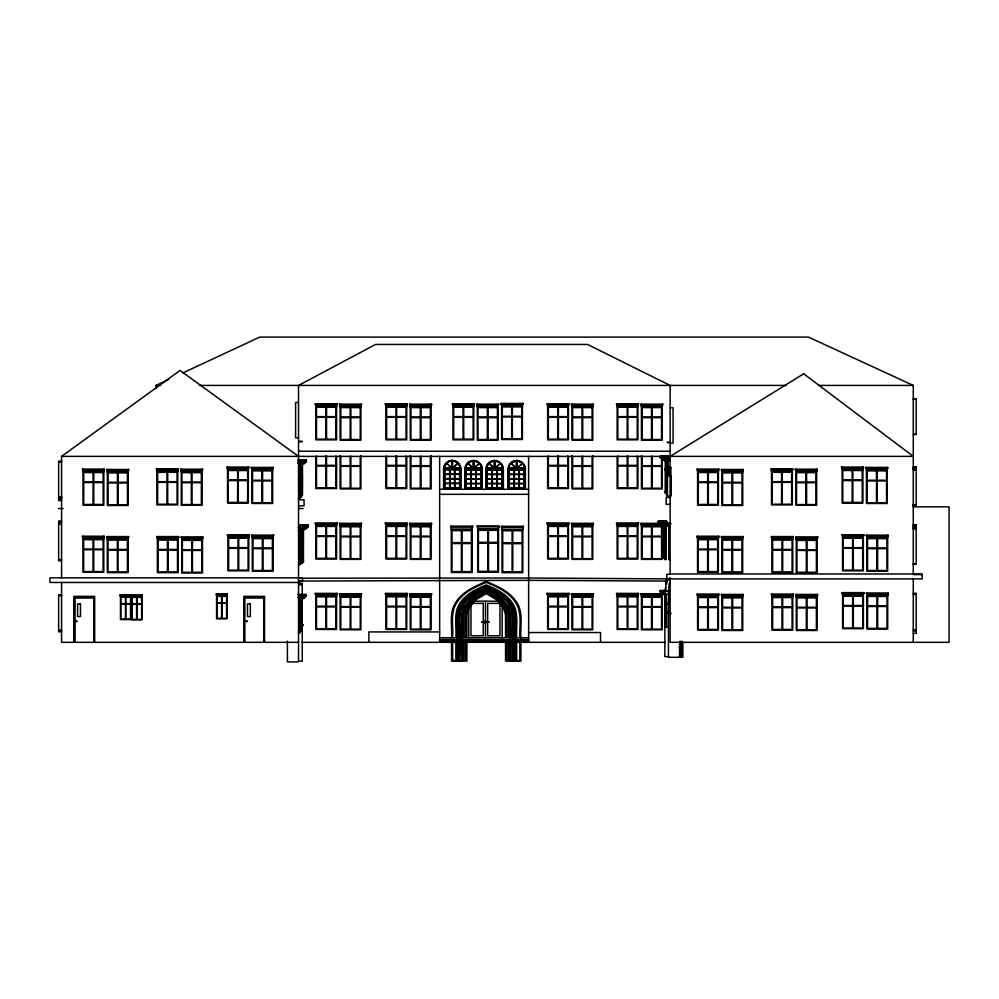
<?xml version="1.0" encoding="UTF-8"?>
<svg xmlns="http://www.w3.org/2000/svg" width="999" height="999" viewBox="0 0 999 999"><rect width="100%" height="100%" fill="white"/><g stroke="black" fill="none" stroke-linecap="round" stroke-linejoin="round"><path stroke-width="1.5" d="M301.673 467.082L301.673 466.421M302.01 467.082L302.06 466.87M452.422 468.156L452.422 460.776A8.129 8.129 0 0 1 460.402 468.156L452.422 468.156L452.422 460.776L450.199 461.014M473.776 468.306L473.776 460.926A8.129 8.129 0 0 1 481.768 468.306L473.776 468.306L473.776 460.926L471.565 461.163M502.822 468.306L494.83 468.306L494.83 460.926L492.607 461.163A8.229 8.229 0 0 0 486.825 466.62L486.451 468.631M524.875 468.306L516.883 468.306L516.883 460.926L514.66 461.163M668.656 656.605L664.797 656.605L665.009 598.401M667.307 469.393L667.145 474.65L667.469 469.43M667.707 475.499L670.491 475.499M667.869 475.174L667.869 469.942M668.031 474.225L668.031 473.289M668.031 472.39L668.031 471.553M668.194 475.174L668.194 469.942M668.456 610.526L668.456 657.317L682.854 657.317L682.854 642.369M668.506 613.361L668.481 607.342M670.004 475.174L670.004 469.942M670.167 474.225L670.167 473.289M670.167 472.39L670.167 471.553M670.329 475.174L670.329 469.942M302.822 624.912L302.822 624.949A18.606 0.649 90 0 0 302.722 625.099L302.347 625.162A18.606 0.649 -90 0 1 302.397 624.987L302.36 624.912M302.36 624.949L302.46 625.561M302.909 624.912L302.809 625.574M668.531 607.442L668.581 601.123M665.022 604.845L665.109 595.579M668.568 604.358L668.668 598.126M668.718 598.401L668.88 592.494M665.247 596.578L665.359 594.03M668.93 592.882L669.018 589.885M665.359 590.322L666.395 578.596L670.092 578.596M665.484 591.633L665.771 587.312M669.068 590.322L669.517 583.191M669.218 587.949L670.092 577.734M666.096 584.015L666.395 581.156L666.695 584.015M76.086 620.866L76.174 621.49M486.038 621.89L486.438 622.577M487.125 622.177L486.925 621.415M444.031 468.481L444.405 466.483M465.397 468.631L465.771 466.62M508.503 468.631L508.878 466.62M76.898 621.49L76.086 620.866M246.853 620.866L246.054 621.49M246.778 621.49L246.853 620.866M483.953 621.54L483.841 622.427M487.262 621.528L485.901 621.853L487.062 622.315M487.075 622.527L487.187 621.678M446.79 463.061L446.116 463.773A7.955 7.955 0 0 0 444.405 467.22L444.293 468.007L451.923 468.007L451.923 460.964L451.123 461.026M452.584 467.832L457.892 463.236M452.747 467.994L458.054 463.411M473.938 467.969L479.258 463.386A8.079 8.079 0 0 0 473.926 461.113L473.938 468.144L481.58 468.144L481.456 467.357A7.955 7.955 0 0 0 479.757 463.898L479.083 463.199A7.955 7.955 0 0 0 474.75 461.163L473.938 461.101M474.1 468.144L479.42 463.548M494.992 467.969L500.299 463.386A8.079 8.079 0 0 0 494.98 461.113L494.992 468.144L502.622 468.144L502.509 467.357A7.955 7.955 0 0 0 500.799 463.898L500.124 463.199A7.955 7.955 0 0 0 495.791 461.163L494.992 461.101M495.154 468.144L500.462 463.548M517.045 467.969L522.352 463.386A8.079 8.079 0 0 0 517.032 461.113L517.045 468.144L524.675 468.144L524.562 467.357M517.207 468.144L522.514 463.548M76.898 621.478L76.174 621.478M246.778 621.478L246.054 621.478M484.515 622.514L484.515 621.54M486.75 622.327L486.413 621.74L486.663 622.352A6.119 6.119 0 0 1 487.987 622.152A9.528 9.528 0 0 1 489.173 622.177L489.248 621.94A17.383 17.383 0 0 0 486.575 621.69L486.575 621.69M61.576 578.146L61.576 456.381L180.057 370.442L298.539 456.381M156.019 388.536L156.019 385.427L168.631 379.545M182.655 373.014L259.765 337.1L808.441 337.1L913.273 385.427L913.273 574.587L922.139 574.587M482.667 583.154L486.238 581.53C497.415 586.151 509.49 591.383 516.383 601.922C523.851 612.587 519.992 626.373 520.916 638.373M486.238 581.53C475.049 586.151 462.974 591.383 456.081 601.922C448.588 612.637 452.485 626.485 451.548 638.536M306.381 460.851L302.909 462.362L302.872 463.773M302.872 462.712L306.343 461.201M306.381 461.426L305.694 461.725L305.694 460.064M306.331 461.738L305.644 462.075L305.644 460.414M301.311 464.46L304.782 462.937M308.354 525.874L303.446 528.221M304.832 527.747L308.304 526.223M307.655 526.76L308.354 526.448M304.832 528.321L308.291 526.76L308.354 525.099L300.025 525.099L300.025 528.446M306.743 527.971L303.284 529.482L303.234 530.319M303.234 529.832L306.705 528.321L306.743 527.185L306.006 528.621M306.381 595.242L302.909 596.753L302.872 598.164M302.872 597.115L306.343 595.591M306.368 595.779L305.694 596.116L305.694 594.455M305.644 594.817L305.644 596.465L306.331 596.128M305.644 596.465L306.381 594.455L298.064 594.455M301.311 598.851L304.782 597.327M484.24 621.69L484.24 622.365L484.24 621.69A17.383 17.383 0 0 0 481.643 621.89L481.643 622.177A9.528 9.528 0 0 1 482.942 622.152M473.289 461.113L472.477 461.163A7.955 7.955 0 0 0 468.144 463.211L467.482 463.911A7.955 7.955 0 0 0 465.771 467.37L465.646 468.144L473.289 468.144L473.289 461.113A8.079 8.079 0 0 0 467.969 463.399L473.289 467.982M494.33 461.113L493.531 461.163A7.955 7.955 0 0 0 489.198 463.211L488.523 463.911A7.955 7.955 0 0 0 486.813 467.37L486.7 468.144L494.33 468.144L494.33 461.113A8.079 8.079 0 0 0 489.023 463.399L494.33 467.982M516.383 461.113L515.584 461.163A7.955 7.955 0 0 0 511.251 463.211L510.576 463.911A7.955 7.955 0 0 0 508.866 467.37L508.753 468.144L516.383 468.144L516.383 461.113A8.079 8.079 0 0 0 511.076 463.399L516.383 467.982M156.019 385.427L160.664 385.427M199.4 385.427L786.076 385.427M818.643 385.427L913.273 385.427M913.273 399.026L916.195 399.026L916.195 434.453L913.273 434.453L916.195 434.353M913.273 399.076L916.195 399.076M298.539 402.472L295.604 402.472L295.604 437.799L298.539 437.799M500.924 404.22L523.114 404.22M315.11 404.57L337.3 404.57M385.239 404.57L407.43 404.57M452.297 404.57L474.488 404.57M501.61 404.52L500.924 403.434L523.114 403.434L522.415 404.52M546.952 404.57L569.143 404.57M616.445 404.57L638.636 404.57M315.796 404.87L315.11 403.783L337.3 403.783L336.601 404.87M385.939 404.87L385.239 403.783L407.43 403.783L406.743 404.87M452.984 404.87L452.297 403.783L474.488 403.783L473.788 404.87M547.652 404.87L546.952 403.783L569.143 403.783L568.456 404.87M617.132 404.87L616.445 403.783L638.636 403.783L637.936 404.87M339.423 404.92L361.613 404.92M409.553 404.92L431.755 404.92M476.61 404.92L498.801 404.92M571.266 404.92L593.468 404.92M640.759 404.92L662.949 404.92M340.11 405.219L339.423 404.133L361.613 404.133L360.914 405.219M410.252 405.219L409.553 404.133L431.755 404.133L431.056 405.219M477.297 405.219L476.61 404.133L498.801 404.133L498.101 405.219M571.965 405.219L571.266 404.133L593.468 404.133L592.769 405.219M641.445 405.219L640.759 404.133L662.949 404.133L662.262 405.219M501.61 405.731L522.415 405.731M315.796 406.081L336.601 406.081M385.939 406.081L406.743 406.081M452.984 406.081L473.788 406.081M547.652 406.081L568.456 406.081M617.132 406.081L637.936 406.081M501.61 406.206L522.415 406.206M340.11 406.431L360.914 406.431M410.252 406.431L431.056 406.431M477.297 406.431L498.101 406.431M571.965 406.431L592.769 406.431M641.445 406.431L662.262 406.431M315.796 406.556L336.601 406.556M385.939 406.556L406.743 406.556M452.984 406.556L473.788 406.556M547.652 406.556L568.456 406.556M617.132 406.556L637.936 406.556M340.11 406.918L360.914 406.918M410.252 406.918L431.056 406.918M477.297 406.918L498.101 406.918M571.965 406.918L592.769 406.918M641.445 406.918L662.262 406.918M670.129 407.767L673.064 407.767L673.064 443.106L670.129 443.106M299.375 441.246L302.173 441.246M299.263 441.77L302.06 441.77M666.982 442.17L669.767 442.17M667.707 442.694L670.491 442.694M298.539 451.236L670.129 451.236M61.576 456.381L668.668 456.393M660.314 456.618L668.643 456.568M660.351 456.968L668.681 456.93M667.919 458.129L670.229 458.129M661.95 458.479L662.649 458.479M667.969 458.479L670.279 458.479M663.773 459.39L668.643 459.353M298.064 460.064L306.381 460.064L306.343 461.775M665.159 460.077L666.558 460.039M298.014 460.414L306.343 460.414M665.209 460.439L666.608 460.389M298.052 460.601L306.381 460.639M298.002 460.951L306.343 461.001M670.279 461.251L665.421 461.251L665.371 460.427L661.912 458.916M61.576 461.313L58.641 461.313L58.641 500.536L61.576 500.536M58.641 461.55L61.576 461.55M58.641 462.025L61.576 462.013M667.507 461.95L668.194 461.95M304.046 462.512L304.732 462.512M298.064 462.837L302.909 462.837M298.014 463.199L300.1 463.199M302.872 463.199L301.486 463.199L301.486 496.491L300.1 496.491L300.137 462.837M301.523 463.374L302.909 463.424M298.539 464.935L299.925 464.935L299.887 498.576L298.489 498.576M301.373 466.883L302.385 466.87M913.273 467.082L916.195 467.082L916.195 505.506L913.273 505.506M913.273 467.182L916.195 467.182M913.273 467.47L916.195 467.37M226.848 467.832L249.038 467.832M667.369 467.794L670.816 467.794M841.42 467.832L863.623 467.832M227.535 468.144L226.848 467.057L249.038 467.057L248.339 468.144M452.584 467.994L460.214 467.994L460.089 467.207A7.955 7.955 0 0 0 458.391 463.761L457.717 463.049A7.955 7.955 0 0 0 453.384 461.014L452.584 460.951A7.955 7.955 0 0 1 457.742 463.211M842.12 468.144L841.42 467.057L863.623 467.057L862.924 468.144M251.161 468.181L273.351 468.181M865.733 468.181L887.936 468.181M251.848 468.494L251.161 467.407L273.351 467.407L272.665 468.494M443.556 468.481L460.951 468.481L460.951 489.16L443.556 489.16L443.556 468.481A8.704 8.704 0 0 1 452.247 460.289A8.704 8.704 0 0 1 460.951 468.481M866.433 468.494L865.733 467.407L887.936 467.407L887.237 468.494M464.922 489.298L464.922 468.631L482.305 468.631L482.305 489.298M485.964 489.298L485.964 468.631L503.359 468.631L503.359 489.298M508.016 489.298L508.016 468.631L525.412 468.631L525.412 489.298M665.159 468.868L665.858 468.868M913.273 468.931L916.195 468.931M913.273 469.155L916.195 469.155L913.273 469.368M227.535 469.355L248.339 469.355M665.209 469.218L665.896 469.218M842.12 469.355L862.924 469.355M665.159 469.567L666.558 469.405M156.256 469.63L178.446 469.63M251.848 469.705L272.665 469.705M666.608 469.755L665.209 469.792L665.896 469.917L665.871 460.039M770.828 469.63L793.031 469.63M866.433 469.705L887.237 469.705M913.273 469.642L916.195 469.642M82.33 469.867L104.52 469.867M156.943 469.93L156.256 468.843L178.446 468.843L177.76 469.93M180.569 469.98L202.76 469.98M227.535 469.83L248.339 469.83M696.915 469.867L719.105 469.867M771.528 469.93L770.828 468.843L793.031 468.843L792.332 469.93M795.154 469.98L817.344 469.98M842.12 469.83L862.924 469.83M913.273 470.005L916.195 469.905M83.029 470.167L82.33 469.093L104.52 469.093L103.834 470.167M106.643 470.217L128.846 470.217M251.848 470.179L272.665 470.179M665.159 470.142L666.558 470.092M697.602 470.167L696.915 469.093L719.105 469.093L718.418 470.167M721.228 470.217L743.418 470.217M866.433 470.179L887.237 470.179M181.269 470.279L180.569 469.193L202.76 469.193L202.073 470.279M795.841 470.279L795.154 469.193L817.344 469.193L816.645 470.279M107.343 470.529L106.643 469.443L128.846 469.443L128.147 470.529M665.209 470.492L666.608 470.454M721.927 470.529L721.228 469.443L743.418 469.443L742.732 470.529M156.943 471.141L177.76 471.141M771.528 471.141L792.332 471.141M83.029 471.391L103.834 471.391M697.602 471.391L718.418 471.391M156.943 471.615L177.76 471.615M181.269 471.491L202.073 471.491M771.528 471.615L792.332 471.615M795.841 471.491L816.645 471.491M83.029 471.865L103.834 471.865M107.343 471.74L128.147 471.74M697.602 471.865L718.418 471.865M721.927 471.74L742.732 471.74M181.269 471.965L202.073 471.965M795.841 471.965L816.645 471.965M107.343 472.215L128.147 472.215M721.927 472.215L742.732 472.215M444.867 474.075L449.625 474.075L449.625 469.78M459.64 474.075L449.95 474.075L449.95 469.78M301.561 474.25L301.898 469.031M444.867 474.375L449.625 474.375L449.625 478.683M459.64 474.375L449.95 474.375L449.95 478.683M466.233 474.225L470.991 474.225L470.991 469.917M480.994 474.225L471.316 474.225L471.316 469.917M487.275 474.225L492.032 474.225L492.032 469.917M502.047 474.225L492.37 474.225L492.37 469.917M509.328 474.225L514.085 474.225L514.085 469.917M524.1 474.225L514.423 474.225L514.423 469.917M466.233 474.525L470.991 474.525L470.991 478.821M480.994 474.525L471.316 474.525L471.316 478.821M487.275 474.525L492.032 474.525L492.032 478.821M502.047 474.525L492.37 474.525L492.37 478.821M509.328 474.525L514.085 474.525L514.085 478.821M524.1 474.525L514.423 474.525L514.423 478.821M302.385 475.074L302.385 494.755M666.645 475.474L666.645 495.154M667.369 475.499L670.816 475.499M667.369 475.986L667.369 495.679M670.816 475.974L670.816 495.691M444.543 478.633L459.965 478.633M465.909 478.783L481.318 478.783M486.95 478.783L502.372 478.783M509.003 478.783L524.425 478.783M444.505 478.983L459.965 478.983M465.859 479.133L481.318 479.133M502.372 479.133L486.913 479.133L486.913 488.311L502.372 488.311L502.372 469.617L486.95 469.617L486.95 488.311M524.425 479.133L508.966 479.133L508.966 488.311L524.425 488.311L524.425 469.617L509.003 469.617L509.003 488.311M444.867 483.241L449.625 483.241L449.625 478.933M459.64 483.241L449.95 483.241L449.95 478.933M444.867 483.541L449.625 483.541L449.625 487.849M459.64 483.541L449.95 483.541L449.95 487.849M466.233 483.379L470.991 483.379L470.991 479.083M480.994 483.379L471.316 483.379L471.316 479.083M487.275 483.379L492.032 483.379L492.032 479.083M502.047 483.379L492.37 483.379L492.37 479.083M509.328 483.379L514.085 483.379L514.085 479.083M524.1 483.379L514.423 483.379L514.423 479.083M466.233 483.691L470.991 483.691L470.991 487.987M480.994 483.691L471.316 483.691L471.316 487.987M487.275 483.691L492.032 483.691L492.032 487.987M502.047 483.691L492.37 483.691L492.37 487.987M509.328 483.691L514.085 483.691L514.085 487.987M524.1 483.691L514.423 483.691L514.423 487.987M465.859 488.311L481.318 488.311L481.318 469.617L465.909 469.617L465.909 488.311M439.66 489.298L528.608 489.298M665.159 491.408L665.858 491.408M665.209 491.758L665.896 491.758M665.159 491.983L666.558 491.945M665.209 492.332L666.608 492.295M665.159 492.682L666.558 492.632M666.608 492.994L665.209 493.031L665.222 456.93M439.66 494.33L528.608 494.33M301.523 496.016L300.137 496.016L301.523 496.128L301.523 460.064M300.137 496.715L301.523 496.715M58.641 496.878L61.576 496.878M300.087 497.015L301.486 497.065M58.641 497.352L61.576 497.34M670.129 497.465L666.158 497.465L666.158 504.333L670.129 504.333M58.641 497.577L61.576 497.614M299.225 497.527L299.925 497.527M299.188 497.889L299.887 497.889M58.641 498.251L61.576 498.251M298.539 498.226L299.925 498.226M58.641 498.851L61.576 498.851M298.539 499.75L304.046 499.75L304.046 505.831L298.539 505.831M913.273 504.595L916.195 504.695M913.273 505.019L916.195 505.019M913.273 505.332L916.195 505.232M913.148 506.843L949.05 506.843L949.05 642.32L670.129 642.32L670.129 578.908M58.466 508.528L63.112 508.528M298.551 508.528L303.221 508.528M61.576 521.016L58.641 521.016L58.641 560.726L61.576 560.726M658.391 521.416L666.708 521.416M658.391 521.99L666.72 521.953M58.641 522.365L61.576 522.365M665.958 523.164L668.269 523.164M661.475 523.314L640.759 523.314L641.445 524.388M665.971 523.513L671.053 523.513M315.11 523.738L337.3 523.738M385.239 523.738L407.43 523.738M546.952 523.738L569.143 523.738M616.445 523.738L638.636 523.738M339.423 524.088L361.613 524.088M385.939 524.038L385.239 522.952L407.43 522.952L406.743 524.038L406.743 559.028L385.939 559.028L385.939 522.952M409.553 524.088L431.755 524.088M547.652 524.038L546.952 522.952L569.143 522.952L568.456 524.038L568.456 559.028L547.652 559.028L547.652 522.952M571.266 524.088L593.468 524.088M637.936 524.038L638.636 522.952L616.445 522.952L617.132 524.038L617.132 559.028L637.936 559.028L637.936 522.952M640.759 524.088L661.475 524.088M58.641 524.288L61.576 524.288M340.11 524.388L339.423 523.314L361.613 523.314L360.914 524.388M410.252 524.388L409.553 523.314L431.755 523.314L431.056 524.388M571.965 524.388L571.266 523.314L593.468 523.314L592.769 524.388M661.813 524.413L666.67 524.375M661.825 523.901L661.85 524.762L666.72 524.725L666.67 521.066L658.341 521.066L658.391 522.777L661.85 524.288L658.391 522.727M661.85 524.762L666.708 524.762M913.273 524.962L916.195 524.962L916.195 564.073L913.273 564.073M663.199 525.112L664.597 525.074M315.796 525.249L336.601 525.249M385.939 525.249L406.743 525.249M547.652 525.249L568.456 525.249M617.132 525.249L637.936 525.249M913.273 525.187L916.195 525.187M299.987 525.449L308.304 525.449M663.236 525.462L664.635 525.424M300.012 525.636L308.354 525.674M315.796 525.736L336.601 525.736M340.11 525.611L360.914 525.611M385.939 525.736L406.743 525.736M410.252 525.611L431.056 525.611M547.652 525.736L568.456 525.736M571.965 525.611L592.769 525.611M617.132 525.736L637.936 525.736M641.445 525.611L662.262 525.611M340.11 526.086L360.914 526.086M410.252 526.086L431.056 526.086M571.965 526.086L592.769 526.086M641.445 526.086L662.262 526.086M670.129 526.286L663.461 526.286L659.989 524.288L659.939 523.164L660.676 524.587M665.496 526.623L666.183 526.623M913.273 526.773L916.195 526.773M477.035 526.86L499.225 526.86M664.847 526.972L666.233 526.972M298.426 527.185L300.736 527.185M450.611 527.147L472.802 527.147M477.722 527.247L477.035 525.861L499.225 525.861L498.526 527.247M913.273 527.185L916.195 527.185M501.336 527.285L523.526 527.285M298.376 527.534L300.687 527.534M306.006 527.534L306.705 527.534M451.298 527.534L450.611 526.136L472.802 526.136L472.102 527.534M300.025 527.872L304.882 527.872M502.022 527.684L501.336 526.286L523.526 526.286L522.827 527.684M299.987 528.221L302.06 528.221M913.273 528.558L916.195 528.558M477.722 528.808L498.526 528.808M913.273 528.746L916.195 528.746M451.298 529.095L472.102 529.095M502.022 529.245L522.827 529.245M477.722 529.42L498.526 529.42M451.298 529.707L472.102 529.707M502.022 529.857L522.827 529.857M298.426 529.957L301.885 529.957L301.848 563.598L300.462 563.598L300.499 529.957M298.376 530.319L301.848 530.319M300.499 530.656L301.198 530.656L301.149 540.372L300.462 540.372M300.462 531.006L301.149 531.006M298.539 531.381L301.311 531.381M299.925 532.067L299.225 532.067L299.225 541.433L299.925 541.433M663.199 533.891L663.885 533.891M663.236 534.253L663.935 534.253M663.199 534.477L664.597 534.428M663.199 534.59L663.885 534.59M663.236 534.827L664.635 534.777M227.273 535.564L249.463 535.564M663.236 535.514L664.635 535.476M841.857 535.564L864.048 535.564M227.959 535.864L227.273 534.777L249.463 534.777L248.776 535.864M251.586 535.914L273.776 535.914M665.496 535.988L666.183 535.988M842.544 535.864L841.857 534.777L864.048 534.777L863.348 535.864M866.17 535.914L888.361 535.914M252.285 536.213L251.586 535.127L273.776 535.127L273.089 536.213M664.847 536.338L666.233 536.338M866.857 536.213L866.17 535.127L888.361 535.127L887.661 536.213M665.496 536.688L666.183 536.688M82.28 537L104.483 537M664.847 537.037L666.233 537.037M696.865 537L719.055 537M227.959 537.075L248.776 537.075M842.544 537.075L863.348 537.075M82.979 537.3L82.28 536.226L104.483 536.226L103.784 537.3M106.606 537.35L128.796 537.35M156.681 537.35L178.871 537.35M252.285 537.425L273.089 537.425M697.564 537.3L696.865 536.226L719.055 536.226L718.368 537.3M721.178 537.35L743.368 537.35M771.265 537.35L793.456 537.35M866.857 537.425L887.661 537.425M107.293 537.662L106.606 536.575L128.796 536.575L128.097 537.662M157.38 537.662L156.681 536.575L178.871 536.575L178.184 537.662M227.959 537.562L248.776 537.562M721.877 537.662L721.178 536.575L743.368 536.575L742.682 537.662M771.952 537.662L771.265 536.575L793.456 536.575L792.756 537.662M842.544 537.562L863.348 537.562M180.994 537.699L203.184 537.699M795.579 537.699L817.769 537.699M202.497 538.011L203.184 536.925L180.994 536.925L181.693 538.011L181.693 572.989L202.497 572.989L202.497 536.925M252.285 537.912L273.089 537.912M866.857 537.912L887.661 537.912M82.979 538.523L103.784 538.523M697.564 538.523L718.368 538.523M107.293 538.873L128.097 538.873M157.38 538.873L178.184 538.873M721.877 538.873L742.682 538.873M771.952 538.873L792.756 538.873M82.979 538.998L103.784 538.998M697.564 538.998L718.368 538.998M181.693 539.223L202.497 539.223M796.265 539.223L817.07 539.223M107.293 539.348L128.097 539.348M157.38 539.348L178.184 539.348M721.877 539.348L742.682 539.348M771.952 539.348L792.756 539.348M181.693 539.697L202.497 539.697M796.265 539.697L817.07 539.697M300.499 540.022L301.198 540.022M300.499 540.709L301.198 540.709L301.149 562.912M300.462 541.058L301.149 541.058M299.925 542.132L299.225 542.132L299.225 563.973M663.199 556.431L663.885 556.431M663.236 556.793L663.935 556.793M663.199 557.017L664.597 556.967M663.236 557.367L664.635 557.317M664.597 557.667L663.199 557.704L663.211 524.375M665.496 558.528L666.183 558.528M664.847 558.878L666.233 558.878M664.797 559.228L666.183 559.228M58.641 559.627L61.576 559.627M670.129 559.577L668.743 559.577L668.743 523.513M302.11 561.163L303.496 561.038M303.446 561.513L302.06 561.513L302.11 527.872M302.11 561.738L303.496 561.738M302.048 562.05L303.446 562.087L303.496 525.099M300.499 562.562L301.885 562.562M300.462 562.912L301.848 562.912M300.499 563.249L301.885 563.249M913.273 563.886L916.195 563.886M298.539 563.973L299.925 563.973M298.539 564.672L299.925 564.672L299.925 531.381M670.129 573.963L922.139 573.963L922.139 578.908L666.77 578.908L666.77 574.288L670.129 574.288L670.129 385.427L587.512 344.443L375.537 344.443L298.539 385.427L298.539 661.9L287.412 661.9L287.412 641.108M298.539 577.847L49.95 577.847L49.95 582.454L298.539 582.454L299.675 583.94M666.258 579.944L669.954 579.944M298.539 583.179L302.247 583.179L302.247 594.917M298.539 584.765L302.247 584.765M665.159 590.434L660.314 590.434L660.351 592.132M660.351 590.784L665.209 590.784M660.314 591.008L668.643 590.958L668.668 594.13L663.823 594.13L663.786 593.256L660.351 591.558M668.681 591.321L660.351 591.358L661.001 591.508M661.95 592.869L662.649 592.869M841.895 593.418L864.098 593.418M913.273 593.244L916.195 593.244L916.195 633.391L913.273 633.391M842.594 593.718L841.895 592.632L864.098 592.632L863.398 593.718M866.22 593.768L888.411 593.768M315.11 594.168L337.3 594.168M385.239 594.168L407.43 594.168M546.952 594.168L569.143 594.168M616.445 594.168L638.636 594.168M866.907 594.068L866.22 592.994L888.411 592.994L887.711 594.068M315.796 594.467L315.11 593.394L337.3 593.394L336.601 594.467M385.939 594.467L385.239 593.394L407.43 593.394L406.743 594.467M547.652 594.467L546.952 593.394L569.143 593.394L568.456 594.467M617.132 594.467L616.445 593.394L638.636 593.394L637.936 594.467M665.159 594.467L666.558 594.43M913.273 594.368L916.195 594.368M216.234 594.505L227.297 594.505M339.423 594.517L361.613 594.517M409.553 594.517L431.755 594.517M571.266 594.517L593.468 594.517M640.759 594.517L662.949 594.517M216.583 594.705L216.234 593.955L227.297 593.955L226.948 594.705M298.014 594.817L306.343 594.817M340.11 594.817L339.423 593.743L361.613 593.743L360.914 594.817M410.252 594.817L409.553 593.743L431.755 593.743L431.056 594.817M571.965 594.817L571.266 593.743L593.468 593.743L592.769 594.817M641.445 594.817L640.759 593.743L662.949 593.743L662.262 594.817M665.209 594.83L666.608 594.78M696.915 594.855L719.105 594.855M771.265 594.855L793.456 594.855M61.576 594.942L58.641 594.942L58.641 631.78L61.576 631.78M131.244 595.029L142.295 595.029L141.958 595.779M305.694 595.042L306.381 595.042M842.594 594.929L863.398 594.929M120.13 595.292L131.181 595.292M697.602 595.154L696.915 594.08L719.105 594.08L718.418 595.154M721.228 595.204L743.418 595.204M771.952 595.154L771.265 594.08L793.456 594.08L792.756 595.154M795.579 595.204L817.769 595.204M866.907 595.279L887.711 595.279M58.641 595.367L61.576 595.367M120.467 595.504L120.13 594.755L131.181 594.755L131.593 595.779M305.644 595.392L306.343 595.392M721.927 595.516L721.228 594.43L743.418 594.43L742.732 595.516M796.265 595.516L795.579 594.43L817.769 594.43L817.07 595.516M842.594 595.416L863.398 595.416M58.641 595.541L61.576 595.541M131.244 595.566L142.295 595.566M216.583 595.541L226.948 595.541M315.796 595.691L336.601 595.691M385.939 595.691L406.743 595.691M547.652 595.691L568.456 595.691M617.132 595.691L637.936 595.691M216.583 595.866L226.948 595.866M866.907 595.766L887.711 595.766M340.11 596.041L360.914 596.041M410.252 596.041L431.056 596.041M571.965 596.041L592.769 596.041M641.445 596.041L662.262 596.041M120.467 596.341L130.832 596.341M315.796 596.166L336.601 596.166M385.939 596.166L406.743 596.166M547.652 596.166L568.456 596.166M617.132 596.166L637.936 596.166M340.11 596.515L360.914 596.515M410.252 596.515L431.056 596.515M571.965 596.515L592.769 596.515M641.445 596.515L662.262 596.515M697.602 596.378L718.418 596.378M771.952 596.378L792.756 596.378M120.467 596.665L130.832 596.665M131.593 596.615L141.958 596.615M721.927 596.728L742.732 596.728M796.265 596.728L817.07 596.728M131.593 596.94L141.958 596.94M304.046 596.903L304.732 596.903M697.602 596.853L718.418 596.853M771.952 596.853L792.756 596.853M298.064 597.24L302.909 597.24M721.927 597.202L742.732 597.202M796.265 597.202L817.07 597.202M298.014 597.589L300.1 597.589M302.872 597.589L301.486 597.589L301.486 630.881L300.1 630.881L300.137 597.24M298.539 599.325L299.925 599.325M665.159 603.259L665.858 603.259M665.209 603.608L665.896 603.608M665.159 603.833L666.558 603.796M665.159 603.958L665.858 603.958M666.608 604.145L665.209 604.183L665.896 604.308L665.871 594.43M665.159 604.532L666.558 604.482M665.209 604.882L666.608 604.845M664.797 613.361L671.228 613.361M665.159 626.373L666.558 626.336M665.209 626.723L666.608 626.685M665.159 627.072L666.558 627.035M666.608 627.384L665.209 627.422L665.222 591.321M913.273 629.707L916.195 629.707M58.641 630.269L61.576 630.269M300.137 630.519L301.523 630.519L301.523 594.455M58.641 630.694L61.576 630.694M913.273 631.006L916.195 631.006M298.539 631.917L299.925 631.917M439.66 631.93L368.868 631.93L368.868 642.32M299.188 632.28L299.887 632.28M528.658 632.542L600.536 632.542L600.536 642.32M298.539 632.617L299.925 632.617L299.925 596.553M298.489 632.966L299.887 632.966M439.66 637.737L528.658 637.737M439.66 639.572L528.658 639.572M439.66 641.096L528.658 641.096M298.539 642.32L61.576 642.32L61.576 582.454M301.636 642.32L665.459 642.32M679.233 647.302L682.13 647.302M679.233 656.118L682.042 656.118M680.144 656.343L680.219 641.146L680.294 657.317M682.267 656.343L682.192 641.146L682.13 657.317M298.539 661.188L302.247 661.188L302.247 597.464M667.02 581.093L528.608 580.344L298.539 581.056L302.51 581.056L302.51 578.221L298.539 578.221L528.608 578.009L667.02 578.883M517.045 461.101L517.844 461.163M518.768 461.163L516.883 460.926L516.883 468.306M494.83 468.306L494.83 460.926L496.715 461.163M473.776 460.926L475.674 461.163M452.422 460.776L454.308 461.014M660.314 456.818L661.001 457.117M660.351 457.167L661.051 457.467M660.314 457.355L663.773 458.916L663.823 459.74L668.681 459.702L668.631 456.043L660.314 456.043L660.351 457.742L663.823 459.265L660.364 457.704M665.421 460.776L661.95 459.265L661.912 458.129L662.649 459.565M658.341 521.84L659.04 522.152M663.885 524.288L667.357 526.286M658.391 522.202L659.078 522.502M658.353 522.377L661.813 523.938M659.939 523.938L663.411 525.462M660.314 591.783L663.773 593.306M660.364 592.095L663.823 593.656M661.912 593.306L665.371 594.817L665.421 595.641M665.421 595.167L661.95 593.656L661.912 592.519L662.649 593.955M510.914 463.561L516.221 468.144M488.861 463.561L494.168 468.144M467.807 463.561L473.126 468.144M451.923 467.844L446.615 463.249A7.955 7.955 0 0 1 451.873 460.964M446.453 463.411L451.76 468.007M522.177 463.199L522.852 463.898M524.55 466.62L524.925 468.631M502.497 466.62L502.872 468.631M481.456 466.62L481.83 468.631M460.089 466.483L460.464 468.481M666.395 578.596L666.82 582.567M302.46 624.912L302.472 625.162A18.606 0.649 -90 0 0 302.522 624.987M302.822 624.949L303.009 625.224A18.606 0.649 90 0 0 302.972 624.987M913.273 578.908L913.273 642.32M887.661 535.127L887.661 571.203L866.857 571.203L866.857 535.127M887.711 592.994L887.711 629.058L866.907 629.058L866.907 592.994M887.237 467.407L887.237 503.471L866.433 503.471L866.433 467.407M877.609 570.504L877.609 548.663L886.975 548.663L886.975 570.504L867.557 570.504L867.557 548.663L876.922 548.663L876.922 570.504M877.659 628.359L877.659 606.518L887.025 606.518L887.025 628.359L867.607 628.359L867.607 606.518L876.96 606.518L876.96 628.359M877.184 502.772L877.184 480.931L886.55 480.931L886.55 502.772L867.132 502.772L867.132 480.931L876.485 480.931L876.485 502.772M863.348 534.777L863.348 570.841L842.544 570.841L842.544 534.777M863.398 592.632L863.398 628.696L842.594 628.696L842.594 592.632M862.924 467.057L862.924 503.121L842.12 503.121L842.12 467.057M853.296 570.154L853.296 548.301L862.661 548.301L862.661 570.154L843.243 570.154L843.243 548.301L852.597 548.301L852.597 570.154M853.346 628.009L853.346 606.156L862.711 606.156L862.711 628.009L843.281 628.009L843.281 606.156L852.646 606.156L852.646 628.009M852.871 502.422L852.871 480.581L862.237 480.581L862.237 502.422L842.806 502.422L842.806 480.581L852.172 480.581L852.172 502.422M817.07 594.43L817.07 630.494L796.265 630.494L796.265 594.43M816.645 469.193L816.645 505.257L795.841 505.257L795.841 469.193M807.017 572.29L807.017 550.449L816.383 550.449L816.383 572.29L796.965 572.29L796.965 550.449L806.33 550.449L806.33 572.29M807.017 629.795L807.017 607.954L816.383 607.954L816.383 629.795L796.965 629.795L796.965 607.954L806.33 607.954L806.33 629.795M806.593 504.57L806.593 482.717L815.958 482.717L815.958 504.57L796.54 504.57L796.54 482.717L805.893 482.717L805.893 504.57M792.756 536.575L792.756 572.639L771.952 572.639L771.952 536.575M792.756 594.08L792.756 630.144L771.952 630.144L771.952 594.08M792.332 468.843L792.332 504.907L771.528 504.907L771.528 468.843M782.704 571.94L782.704 550.099L792.07 550.099L792.07 571.94L772.652 571.94L772.652 550.099L782.005 550.099L782.005 571.94M782.704 629.445L782.704 607.604L792.07 607.604L792.07 629.445L772.652 629.445L772.652 607.604L782.005 607.604L782.005 629.445M782.279 504.22L782.279 482.367L791.645 482.367L791.645 504.22L772.227 504.22L772.227 482.367L781.58 482.367L781.58 504.22M742.732 469.443L742.732 505.506L721.927 505.506L721.927 469.443M742.732 594.43L742.732 630.494L721.927 630.494L721.927 594.43M742.682 536.575L742.682 572.639L721.877 572.639L721.877 536.575M732.667 504.807L732.667 482.967L742.032 482.967L742.032 504.807L722.614 504.807L722.614 482.967L731.98 482.967L731.98 504.807M732.629 571.94L732.629 550.099L741.982 550.099L741.982 571.94L722.564 571.94L722.564 550.099L731.93 550.099L731.93 571.94M732.667 629.795L732.667 607.954L742.032 607.954L742.032 629.795L722.614 629.795L722.614 607.954L731.98 607.954L731.98 629.795M718.418 469.093L718.418 505.157L697.602 505.157L697.602 469.093M718.418 594.08L718.418 630.144L697.602 630.144L697.602 594.08M718.368 536.226L718.368 572.29L697.564 572.29L697.564 536.226M708.353 504.458L708.353 482.617L717.719 482.617L717.719 504.458L698.301 504.458L698.301 482.617L707.667 482.617L707.667 504.458M708.303 571.59L708.303 549.75L717.669 549.75L717.669 571.59L698.251 571.59L698.251 549.75L707.617 549.75L707.617 571.59M708.353 629.445L708.353 607.604L717.719 607.604L717.719 629.445L698.301 629.445L698.301 607.604L707.667 607.604L707.667 629.445M679.557 642.157L679.557 657.317M670.816 467.295L670.816 496.166L667.369 496.166L667.369 467.295M670.491 467.32L670.329 468.069M669.605 467.345L669.605 467.994M669.28 467.345L669.442 468.094M668.156 460.901L668.194 467.307M667.707 467.32L667.707 475.661M667.469 467.345L667.469 467.994M667.145 467.345L667.145 467.994M666.808 458.479L666.808 467.307M666.558 459.353L666.645 495.641M666.558 593.743L666.595 627.422M666.183 525.936L666.233 559.577L664.847 559.577L664.847 523.513M665.871 470.092L665.896 492.332M665.871 604.482L665.896 626.723M665.534 526.972L665.534 536.338M665.534 537.037L665.534 558.878M664.585 523.513L664.622 558.054L663.236 558.054L663.249 521.953M663.898 525.074L663.935 534.827M663.898 535.127L663.935 557.367M662.262 404.133L662.262 440.197L641.445 440.197L641.445 404.133M662.262 458.653L662.262 488.923L641.445 488.923L641.445 455.631M662.262 524.388L662.262 559.378L641.445 559.378L641.445 523.314M662.262 593.743L662.262 629.807L641.445 629.807L641.445 593.743M661.563 456.318L661.563 465.684L652.197 465.684L652.197 456.318M661.001 456.043L661.051 458.054M661.051 590.784L661.051 592.444M659.078 521.416L659.078 523.076M659.04 521.066L659.04 522.727M652.197 439.51L652.197 417.657L661.563 417.657L661.563 439.51L642.145 439.51L642.145 417.657L651.51 417.657L651.51 439.51M652.197 488.224L652.197 466.371L661.563 466.371L661.563 488.224L642.145 488.224L642.145 466.371L651.51 466.371L651.51 488.224M652.197 558.678L652.197 536.838L661.563 536.838L661.563 558.678L642.145 558.678L642.145 536.838L651.51 536.838L651.51 558.678M652.197 629.108L652.197 607.267L661.563 607.267L661.563 629.108L642.145 629.108L642.145 607.267L651.51 607.267L651.51 629.108M651.51 456.318L651.51 465.684L642.145 465.684L642.145 456.318M637.936 403.783L637.936 439.847L617.132 439.847L617.132 403.783M637.936 456.793L637.936 488.561L617.132 488.561L617.132 456.793M637.936 593.394L637.936 629.457L617.132 629.457L617.132 593.394M637.25 455.969L637.25 465.334L627.884 465.334L627.884 455.969M627.884 439.16L627.884 417.307L637.25 417.307L637.25 439.16L617.832 439.16L617.832 417.307L627.197 417.307L627.197 439.16M627.884 487.874L627.884 466.021L637.25 466.021L637.25 487.874L617.832 487.874L617.832 466.021L627.197 466.021L627.197 487.874M627.884 558.329L627.884 536.475L637.25 536.475L637.25 558.329L617.832 558.329L617.832 536.475L627.197 536.475L627.197 558.329M627.884 628.758L627.884 606.917L637.25 606.917L637.25 628.758L617.832 628.758L617.832 606.917L627.197 606.917L627.197 628.758M627.197 455.969L627.197 465.334L617.832 465.334L617.832 455.969M592.769 404.133L592.769 440.197L571.965 440.197L571.965 404.133M592.769 455.631L592.769 488.923L571.965 488.923L571.965 455.631M592.769 523.314L592.769 559.378L571.965 559.378L571.965 523.314M592.769 593.743L592.769 629.807L571.965 629.807L571.965 593.743M592.082 456.318L592.082 465.684L582.717 465.684L582.717 456.318M582.717 439.51L582.717 417.657L592.082 417.657L592.082 439.51L572.652 439.51L572.652 417.657L582.017 417.657L582.017 439.51M582.717 488.224L582.717 466.371L592.082 466.371L592.082 488.224L572.652 488.224L572.652 466.371L582.017 466.371L582.017 488.224M582.717 558.678L582.717 536.838L592.082 536.838L592.082 558.678L572.652 558.678L572.652 536.838L582.017 536.838L582.017 558.678M582.717 629.108L582.717 607.267L592.082 607.267L592.082 629.108L572.652 629.108L572.652 607.267L582.017 607.267L582.017 629.108M582.017 456.318L582.017 465.684L572.652 465.684L572.652 456.318M568.456 403.783L568.456 439.847L547.652 439.847L547.652 403.783M568.456 456.793L568.456 488.561L547.652 488.561L547.652 456.793M568.456 593.394L568.456 629.457L547.652 629.457L547.652 593.394M567.757 455.969L567.757 465.334L558.404 465.334L558.404 455.969M558.404 439.16L558.404 417.307L567.757 417.307L567.757 439.16L548.339 439.16L548.339 417.307L557.704 417.307L557.704 439.16M558.404 487.874L558.404 466.021L567.757 466.021L567.757 487.874L548.339 487.874L548.339 466.021L557.704 466.021L557.704 487.874M558.404 558.329L558.404 536.475L567.757 536.475L567.757 558.329L548.339 558.329L548.339 536.475L557.704 536.475L557.704 558.329M558.404 628.758L558.404 606.917L567.757 606.917L567.757 628.758L548.339 628.758L548.339 606.917L557.704 606.917L557.704 628.758M557.704 455.969L557.704 465.334L548.339 465.334L548.339 455.969M528.608 456.381L528.658 642.32M524.1 478.821L524.1 469.917L509.328 469.917L509.328 478.821M524.1 479.083L524.1 487.987L509.328 487.987L509.328 479.083M522.827 526.286L522.827 572.664L502.022 572.664L502.022 526.286M522.415 403.434L522.415 439.498L501.61 439.498L501.61 403.434M520.916 641.395L520.916 661.101L505.569 661.101L505.569 641.857M519.842 637.237C519.418 624.687 522.727 609.69 513.311 599.363C506.406 590.884 496.028 586.525 486.238 582.392C475.387 586.85 463.748 592.007 457.067 602.197C449.875 612.449 453.459 625.686 452.634 637.237M519.842 641.87L519.842 660.401L516.608 660.401L516.608 641.87M519.343 469.917L519.343 474.225M519.343 474.525L519.343 478.821M519.343 479.083L519.343 483.379M519.343 483.691L519.343 487.987M519.18 469.917L519.005 474.225M519.005 474.525L519.18 478.821M519.005 479.083L519.18 483.379M519.18 483.691L519.005 487.987M516.545 460.452L516.545 468.306L508.553 468.306A8.129 8.129 0 0 1 524.737 468.306M516.608 637.237C516.046 625.062 519.605 610.426 510.452 600.362C504.258 592.757 495.079 588.611 486.238 584.939C476.398 588.935 466.071 593.856 460.052 603.021C453.071 613.049 456.78 625.986 455.856 637.237M515.521 638.386L515.472 614.522L512.986 606.018L509.502 600.699L501.76 593.656L486.238 585.801L470.704 593.656L462.962 600.699L459.478 606.018L457.005 614.522L456.943 638.386M515.521 641.408L515.521 661.101M514.473 637.262C513.811 625.324 517.532 610.926 508.578 601.023C502.834 593.993 494.443 589.997 486.238 586.625C477.072 590.309 467.607 595.067 462 603.571C455.169 613.461 458.966 626.198 457.992 637.262M514.473 641.895L514.473 660.426L511.163 660.426L511.163 641.895M513.061 638.349C512.187 626.248 516.383 611.563 507.33 601.46C501.898 594.817 494.018 590.921 486.238 587.749C477.522 591.233 468.631 595.879 463.311 603.933C456.406 614.048 460.539 627.072 459.403 638.349M513.061 641.37L513.061 659.502L512.587 641.37M512.774 571.765L512.774 543.681L522.14 543.681L522.14 571.765L502.722 571.765L502.722 543.681L512.087 543.681L512.087 571.765M512.587 638.349C511.688 626.298 515.921 611.675 506.905 601.598C501.573 595.104 493.881 591.233 486.238 588.124C477.672 591.545 468.968 596.153 463.748 604.058C456.88 614.148 461.026 627.11 459.877 638.349M512.362 438.811L512.362 416.958L521.728 416.958L521.728 438.811L502.31 438.811L502.31 416.958L511.663 416.958L511.663 438.811M511.163 637.262L511.113 614.685L508.853 606.905L501.223 597.614L495.679 593.743L486.238 589.248L476.785 593.743L471.241 597.614L463.611 606.905L461.351 614.685L461.301 637.262M510.127 638.398L510.064 614.722L507.854 607.117L500.399 598.026L494.98 594.255L486.238 590.072L477.485 594.255L472.065 598.026L464.61 607.117L462.4 614.722L462.337 638.398M510.127 641.42L510.127 661.101M508.641 637.137L508.591 614.772L506.456 607.417L499.238 598.626L486.238 591.246L473.226 598.626L466.009 607.417L463.873 614.772L463.823 637.137M508.641 641.745L508.641 660.139L507.055 660.139L507.055 641.857M507.055 637.237L507.005 614.835L504.932 607.742L497.977 599.275L486.238 592.494L474.488 599.275L467.532 607.742L465.459 614.835L465.409 637.237M505.569 637.237L505.519 614.897L503.533 608.041L496.815 599.862L486.238 593.668L475.649 599.862L468.931 608.041L466.945 614.897L466.895 637.237M502.16 637.986L502.16 601.173L468.793 601.173L468.793 637.986M502.047 478.821L502.047 469.917L487.275 469.917L487.275 478.821M502.047 479.083L502.047 487.987L487.275 487.987L487.275 479.083M498.526 527.047L498.526 572.227L477.722 572.227L477.722 525.861M498.101 404.133L498.101 440.197L477.297 440.197L477.297 404.133M497.29 469.917L497.29 474.225M497.29 474.525L497.29 478.821M497.29 479.083L497.29 483.379M497.29 483.691L497.29 487.987M497.127 469.917L496.953 474.225M496.953 474.525L496.953 478.821M496.953 479.083L497.127 483.379M497.127 483.691L496.953 487.987M494.493 460.452L494.493 468.306L486.501 468.306A8.129 8.129 0 0 1 494.493 460.939M488.474 571.341L488.474 543.244L497.839 543.244L497.839 571.341L478.421 571.341L478.421 543.244L487.787 543.244L487.787 571.341M488.049 439.51L488.049 417.657L497.415 417.657L497.415 439.51L477.997 439.51L477.997 417.657L487.362 417.657L487.362 439.51M485.477 601.173L485.477 637.986M480.994 478.821L480.994 469.917L466.233 469.917L466.233 478.821M480.994 479.083L480.994 487.987L466.233 487.987L466.233 479.083M476.236 469.917L476.236 474.225M476.236 474.525L476.236 478.821M476.236 479.083L476.236 483.379M476.236 483.691L476.236 487.987M475.911 469.917L476.073 474.225M475.911 474.525L476.073 478.821M476.073 479.083L475.911 483.379M475.911 483.691L476.073 487.987M473.788 403.783L473.788 439.847L452.984 439.847L452.984 403.783M473.451 460.452L473.451 468.306L465.459 468.306A8.129 8.129 0 0 1 473.451 460.939M472.102 526.136L472.102 572.514L451.298 572.514L451.298 526.136M466.895 641.857L466.895 661.101L451.548 661.101L451.548 641.395M465.409 641.857L465.409 660.139L463.823 660.139L463.823 641.745M463.736 439.16L463.736 417.307L473.101 417.307L473.101 439.16L453.683 439.16L453.683 417.307L463.037 417.307L463.037 439.16M462.337 641.42L462.337 661.101M462.05 571.628L462.05 543.531L471.416 543.531L471.416 571.628L451.998 571.628L451.998 543.531L461.363 543.531L461.363 571.628M461.301 641.895L461.301 660.426L457.992 660.426L457.992 641.895M459.877 641.37L459.403 659.502L459.403 641.37M459.64 478.683L459.64 469.78L444.867 469.78L444.867 478.683M456.943 641.408L456.943 661.101M455.856 641.87L455.856 660.401L452.634 660.401L452.634 641.87M454.882 469.78L454.882 474.075M454.707 474.375L454.882 478.683M454.882 478.933L454.707 483.241M454.882 483.541L454.882 487.849M454.545 469.78L454.545 474.075M454.545 474.375L454.545 478.683M454.545 478.933L454.545 483.241M454.545 483.541L454.545 487.849M452.085 460.302L452.085 468.169L444.093 468.169A8.129 8.129 0 0 1 452.085 460.789M439.66 456.381L439.66 642.32M431.056 404.133L431.056 440.197L410.252 440.197L410.252 404.133M431.056 455.631L431.056 488.923L410.252 488.923L410.252 455.631M431.056 523.314L431.056 559.378L410.252 559.378L410.252 523.314M431.056 593.743L431.056 629.807L410.252 629.807L410.252 593.743M430.369 456.318L430.369 465.684L421.004 465.684L421.004 456.318M421.004 439.51L421.004 417.657L430.369 417.657L430.369 439.51L410.939 439.51L410.939 417.657L420.304 417.657L420.304 439.51M421.004 488.224L421.004 466.371L430.369 466.371L430.369 488.224L410.939 488.224L410.939 466.371L420.304 466.371L420.304 488.224M421.004 558.678L421.004 536.838L430.369 536.838L430.369 558.678L410.939 558.678L410.939 536.838L420.304 536.838L420.304 558.678M421.004 629.108L421.004 607.267L430.369 607.267L430.369 629.108L410.939 629.108L410.939 607.267L420.304 607.267L420.304 629.108M420.304 456.318L420.304 465.684L410.939 465.684L410.939 456.318M406.743 403.783L406.743 439.847L385.939 439.847L385.939 403.783M406.743 456.793L406.743 488.561L385.939 488.561L385.939 456.793M406.743 593.394L406.743 629.457L385.939 629.457L385.939 593.394M406.044 455.969L406.044 465.334L396.69 465.334L396.69 455.969M396.69 439.16L396.69 417.307L406.044 417.307L406.044 439.16L386.625 439.16L386.625 417.307L395.991 417.307L395.991 439.16M396.69 487.874L396.69 466.021L406.044 466.021L406.044 487.874L386.625 487.874L386.625 466.021L395.991 466.021L395.991 487.874M396.69 558.329L396.69 536.475L406.044 536.475L406.044 558.329L386.625 558.329L386.625 536.475L395.991 536.475L395.991 558.329M396.69 628.758L396.69 606.917L406.044 606.917L406.044 628.758L386.625 628.758L386.625 606.917L395.991 606.917L395.991 628.758M395.991 455.969L395.991 465.334L386.625 465.334L386.625 455.969M360.914 404.133L360.914 440.197L340.11 440.197L340.11 404.133M360.914 455.631L360.914 488.923L340.11 488.923L340.11 455.631M360.914 523.314L360.914 559.378L340.11 559.378L340.11 523.314M360.914 593.743L360.914 629.807L340.11 629.807L340.11 593.743M360.227 456.318L360.227 465.684L350.861 465.684L350.861 456.318M350.861 439.51L350.861 417.657L360.227 417.657L360.227 439.51L340.809 439.51L340.809 417.657L350.174 417.657L350.174 439.51M350.861 488.224L350.861 466.371L360.227 466.371L360.227 488.224L340.809 488.224L340.809 466.371L350.174 466.371L350.174 488.224M350.861 558.678L350.861 536.838L360.227 536.838L360.227 558.678L340.809 558.678L340.809 536.838L350.174 536.838L350.174 558.678M350.861 629.108L350.861 607.267L360.227 607.267L360.227 629.108L340.809 629.108L340.809 607.267L350.174 607.267L350.174 629.108M350.174 456.318L350.174 465.684L340.809 465.684L340.809 456.318M336.601 403.783L336.601 439.847L315.796 439.847L315.796 403.783M336.601 456.793L336.601 488.561L315.796 488.561L315.796 456.793M336.601 593.394L336.601 629.457L315.796 629.457L315.796 593.394M335.914 455.969L335.914 465.334L326.548 465.334L326.548 455.969M326.548 439.16L326.548 417.307L335.914 417.307L335.914 439.16L316.496 439.16L316.496 417.307L325.849 417.307L325.849 439.16M326.548 487.874L326.548 466.021L335.914 466.021L335.914 487.874L316.496 487.874L316.496 466.021L325.849 466.021L325.849 487.874M326.548 558.329L326.548 536.475L335.914 536.475L335.914 558.329L316.496 558.329L316.496 536.475L325.849 536.475L325.849 558.329M326.548 628.758L326.548 606.917L335.914 606.917L335.914 628.758L316.496 628.758L316.496 606.917L325.849 606.917L325.849 628.758M325.849 455.969L325.849 465.334L316.496 465.334L316.496 455.969M307.655 525.099L307.617 527.11M304.782 528.596L304.083 529.682L304.083 528.596M304.046 463.598L304.782 462.162L304.732 463.299L301.273 465.284M304.046 597.989L304.782 596.553L304.732 597.689L301.273 599.675M302.497 465.859L302.385 495.254M273.089 535.127L273.089 571.203L252.285 571.203L252.285 535.127M272.665 467.407L272.665 503.471L251.848 503.471L251.848 467.407M264.56 642.32L264.56 596.341L243.856 596.341L243.856 642.32M263.973 642.32L264.011 597.489L244.405 597.539L244.405 642.32M263.724 642.32L263.724 597.777L244.693 597.777L244.693 642.32M263.024 570.504L263.024 548.663L272.39 548.663L272.39 570.504L252.972 570.504L252.972 548.663L262.337 548.663L262.337 570.504M262.6 502.772L262.6 480.931L271.965 480.931L271.965 502.772L252.547 502.772L252.547 480.931L261.913 480.931L261.913 502.772M248.776 534.777L248.776 570.841L227.959 570.841L227.959 534.777M248.339 467.057L248.339 503.121L227.535 503.121L227.535 467.057M238.711 570.154L238.711 548.301L248.077 548.301L248.077 570.154L228.659 570.154L228.659 548.301L238.024 548.301L238.024 570.154M238.286 502.422L238.286 480.581L247.652 480.581L247.652 502.422L228.234 502.422L228.234 480.581L237.6 480.581L237.6 502.422M226.948 593.955L226.948 618.793L216.583 618.793L216.583 593.955M221.94 618.319L221.94 603.271L226.598 603.271L226.598 618.319L216.933 618.319L216.933 603.271L221.591 603.271L221.591 618.319M202.073 469.193L202.073 505.257L181.269 505.257L181.269 469.193M192.445 572.29L192.445 550.449L201.798 550.449L201.798 572.29L182.38 572.29L182.38 550.449L191.746 550.449L191.746 572.29M192.008 504.57L192.008 482.717L201.373 482.717L201.373 504.57L181.955 504.57L181.955 482.717L191.321 482.717L191.321 504.57M178.184 536.575L178.184 572.639L157.38 572.639L157.38 536.575M177.76 468.843L177.76 504.907L156.943 504.907L156.943 468.843M168.119 571.94L168.119 550.099L177.485 550.099L177.485 571.94L158.067 571.94L158.067 550.099L167.432 550.099L167.432 571.94M167.695 504.22L167.695 482.367L177.06 482.367L177.06 504.22L157.642 504.22L157.642 482.367L167.008 482.367L167.008 504.22M141.958 595.029L141.958 619.855L131.593 619.855L131.593 595.029M136.938 619.38L136.938 604.345L141.608 604.345L141.608 619.38L131.93 619.38L131.93 604.345L136.601 604.345L136.601 619.38M130.832 594.755L130.832 619.58L120.467 619.58L120.467 594.755M128.147 469.443L128.147 505.506L107.343 505.506L107.343 469.443M128.097 536.575L128.097 572.639L107.293 572.639L107.293 536.575M125.824 619.105L125.824 604.07L130.494 604.07L130.494 619.105L120.817 619.105L120.817 604.07L125.487 604.07L125.487 619.105M118.094 504.807L118.094 482.967L127.46 482.967L127.46 504.807L108.029 504.807L108.029 482.967L117.395 482.967L117.395 504.807M118.044 571.94L118.044 550.099L127.41 550.099L127.41 571.94L107.992 571.94L107.992 550.099L117.345 550.099L117.345 571.94M103.834 469.093L103.834 505.157L83.029 505.157L83.029 469.093M103.784 536.226L103.784 572.29L82.979 572.29L82.979 536.226M94.68 642.32L94.68 596.341L73.976 596.341L73.976 642.32M94.093 642.32L94.131 597.489L74.525 597.539L74.525 642.32M93.844 642.32L93.844 597.777L74.813 597.777L74.813 642.32M93.781 504.458L93.781 482.617L103.134 482.617L103.134 504.458L83.716 504.458L83.716 482.617L93.082 482.617L93.082 504.458M93.731 571.59L93.731 549.75L103.097 549.75L103.097 571.59L83.666 571.59L83.666 549.75L93.032 549.75L93.032 571.59M475.574 461.188A8.129 8.129 0 0 1 481.281 466.57M464.922 468.631A8.704 8.704 0 0 1 473.613 460.427A8.704 8.704 0 0 1 482.305 468.631M508.016 468.631A8.704 8.704 0 0 1 516.72 460.427A8.704 8.704 0 0 1 525.412 468.631M517.719 461.163A7.955 7.955 0 0 1 522.052 463.211M522.727 463.911A7.955 7.955 0 0 1 524.425 467.37M494.767 460.901A8.229 8.229 0 0 1 502.859 468.381M485.964 468.631A8.704 8.704 0 0 1 494.667 460.427A8.704 8.704 0 0 1 503.359 468.631M454.22 461.051A8.129 8.129 0 0 1 459.927 466.433M482.829 622.152A6.119 6.119 0 0 1 484.153 622.352M483.553 621.853C484.415 624.537 485.651 619.954 483.553 621.853M803.683 373.801L670.129 456.381L913.273 456.381L803.683 373.801M511.663 406.905L502.31 406.905L502.31 416.271L511.663 416.271L511.663 406.905M521.728 406.905L512.362 406.905L512.362 416.271L521.728 416.271L521.728 406.905M325.849 407.255L316.496 407.255L316.496 416.62L325.849 416.62L325.849 407.255M335.914 407.255L326.548 407.255L326.548 416.62L335.914 416.62L335.914 407.255M395.991 407.255L386.625 407.255L386.625 416.62L395.991 416.62L395.991 407.255M406.044 407.255L396.69 407.255L396.69 416.62L406.044 416.62L406.044 407.255M463.037 407.255L453.683 407.255L453.683 416.62L463.037 416.62L463.037 407.255M473.101 407.255L463.736 407.255L463.736 416.62L473.101 416.62L473.101 407.255M557.704 407.255L548.339 407.255L548.339 416.62L557.704 416.62L557.704 407.255M567.757 407.255L558.404 407.255L558.404 416.62L567.757 416.62L567.757 407.255M627.197 407.255L617.832 407.255L617.832 416.62L627.197 416.62L627.197 407.255M637.25 407.255L627.884 407.255L627.884 416.62L637.25 416.62L637.25 407.255M350.174 407.604L340.809 407.604L340.809 416.97L350.174 416.97L350.174 407.604M360.227 407.604L350.861 407.604L350.861 416.97L360.227 416.97L360.227 407.604M420.304 407.604L410.939 407.604L410.939 416.97L420.304 416.97L420.304 407.604M430.369 407.604L421.004 407.604L421.004 416.97L430.369 416.97L430.369 407.604M487.362 407.604L477.997 407.604L477.997 416.97L487.362 416.97L487.362 407.604M497.415 407.604L488.049 407.604L488.049 416.97L497.415 416.97L497.415 407.604M582.017 407.604L572.652 407.604L572.652 416.97L582.017 416.97L582.017 407.604M592.082 407.604L582.717 407.604L582.717 416.97L592.082 416.97L592.082 407.604M651.51 407.604L642.145 407.604L642.145 416.97L651.51 416.97L651.51 407.604M661.563 407.604L652.197 407.604L652.197 416.97L661.563 416.97L661.563 407.604M460.452 468.981L444.056 468.981L444.031 488.673L460.452 488.661L460.464 468.968M481.818 469.118L465.409 469.118L465.409 488.811L481.818 488.811L481.818 469.118M502.859 469.118L486.463 469.118L486.463 488.811L502.859 488.811L502.859 469.118M524.912 469.118L508.516 469.118L508.503 488.823L524.912 488.811L524.912 469.118M459.965 469.468L444.543 469.468L444.505 488.174L459.965 488.174L459.965 469.468M237.6 470.517L228.234 470.517L228.234 479.882L237.6 479.882L237.6 470.517M247.652 470.517L238.286 470.517L238.286 479.882L247.652 479.882L247.652 470.517M852.172 470.517L842.806 470.517L842.806 479.882L852.172 479.882L852.172 470.517M862.237 470.517L852.871 470.517L852.871 479.882L862.237 479.882L862.237 470.517M261.913 470.879L252.547 470.879L252.547 480.232L261.913 480.232L261.913 470.879M271.965 470.879L262.6 470.879L262.6 480.232L271.965 480.232L271.965 470.879M876.485 470.879L867.132 470.879L867.132 480.232L876.485 480.232L876.485 470.879M886.55 470.879L877.184 470.879L877.184 480.232L886.55 480.232L886.55 470.879M167.008 472.315L157.642 472.315L157.642 481.68L167.008 481.68L167.008 472.315M177.06 472.315L167.695 472.315L167.695 481.68L177.06 481.68L177.06 472.315M781.58 472.315L772.227 472.315L772.227 481.68L781.58 481.68L781.58 472.315M791.645 472.315L782.279 472.315L782.279 481.68L791.645 481.68L791.645 472.315M93.082 472.552L83.716 472.552L83.716 481.918L93.082 481.918L93.082 472.552M103.134 472.552L93.781 472.552L93.781 481.918L103.134 481.918L103.134 472.552M191.321 472.664L181.955 472.664L181.955 482.03L191.321 482.03L191.321 472.664M201.373 472.664L192.008 472.664L192.008 482.03L201.373 482.03L201.373 472.664M707.667 472.552L698.301 472.552L698.301 481.918L707.667 481.918L707.667 472.552M717.719 472.552L708.353 472.552L708.353 481.918L717.719 481.918L717.719 472.552M805.893 472.664L796.54 472.664L796.54 482.03L805.893 482.03L805.893 472.664M815.958 472.664L806.593 472.664L806.593 482.03L815.958 482.03L815.958 472.664M117.395 472.902L108.029 472.902L108.029 482.267L117.395 482.267L117.395 472.902M127.46 472.902L118.094 472.902L118.094 482.267L127.46 482.267L127.46 472.902M731.98 472.902L722.614 472.902L722.614 482.267L731.98 482.267L731.98 472.902M742.032 472.902L732.667 472.902L732.667 482.267L742.032 482.267L742.032 472.902M459.64 478.933L444.867 478.933L444.867 487.849L459.64 487.849L459.64 478.933M666.67 521.603L658.353 521.603L666.67 521.64M337.3 522.952L315.11 522.952L315.796 524.038L315.796 559.028L336.601 559.028L336.601 524.038L337.3 522.952M308.291 525.986L307.605 525.986L308.304 526.023M325.849 526.423L316.496 526.423L316.496 535.789L325.849 535.789L325.849 526.423M335.914 526.423L326.548 526.423L326.548 535.789L335.914 535.789L335.914 526.423M395.991 526.423L386.625 526.423L386.625 535.789L395.991 535.789L395.991 526.423M406.044 526.423L396.69 526.423L396.69 535.789L406.044 535.789L406.044 526.423M557.704 526.423L548.339 526.423L548.339 535.789L557.704 535.789L557.704 526.423M567.757 526.423L558.404 526.423L558.404 535.789L567.757 535.789L567.757 526.423M627.197 526.423L617.832 526.423L617.832 535.789L627.197 535.789L627.197 526.423M637.25 526.423L627.884 526.423L627.884 535.789L637.25 535.789L637.25 526.423M350.174 526.773L340.809 526.773L340.809 536.138L350.174 536.138L350.174 526.773M360.227 526.773L350.861 526.773L350.861 536.138L360.227 536.138L360.227 526.773M420.304 526.773L410.939 526.773L410.939 536.138L420.304 536.138L420.304 526.773M430.369 526.773L421.004 526.773L421.004 536.138L430.369 536.138L430.369 526.773M582.017 526.773L572.652 526.773L572.652 536.138L582.017 536.138L582.017 526.773M592.082 526.773L582.717 526.773L582.717 536.138L592.082 536.138L592.082 526.773M651.51 526.773L642.145 526.773L642.145 536.138L651.51 536.138L651.51 526.773M661.563 526.773L652.197 526.773L652.197 536.138L661.563 536.138L661.563 526.773M487.787 530.319L478.421 530.319L478.421 542.357L487.787 542.357L487.787 530.319M497.839 530.319L488.474 530.319L488.474 542.357L497.839 542.357L497.839 530.319M461.363 530.606L451.998 530.606L451.998 542.644L461.363 542.644L461.363 530.606M471.416 530.606L462.05 530.606L462.05 542.644L471.416 542.644L471.416 530.606M512.087 530.744L502.722 530.744L502.722 542.782L512.087 542.782L512.087 530.744M522.14 530.744L512.774 530.744L512.774 542.782L522.14 542.782L522.14 530.744M664.597 535.127L663.211 535.127L664.585 535.164M817.769 536.925L795.579 536.925L796.265 538.011L796.265 572.989L817.07 572.989L817.07 538.011L817.769 536.925M238.024 538.249L228.659 538.249L228.659 547.614L238.024 547.614L238.024 538.249M248.077 538.249L238.711 538.249L238.711 547.614L248.077 547.614L248.077 538.249M852.597 538.249L843.243 538.249L843.243 547.614L852.597 547.614L852.597 538.249M862.661 538.249L853.296 538.249L853.296 547.614L862.661 547.614L862.661 538.249M262.337 538.598L252.972 538.598L252.972 547.964L262.337 547.964L262.337 538.598M272.39 538.598L263.024 538.598L263.024 547.964L272.39 547.964L272.39 538.598M876.922 538.598L867.557 538.598L867.557 547.964L876.922 547.964L876.922 538.598M886.975 538.598L877.609 538.598L877.609 547.964L886.975 547.964L886.975 538.598M93.032 539.685L83.666 539.685L83.666 549.05L93.032 549.05L93.032 539.685M103.097 539.685L93.731 539.685L93.731 549.05L103.097 549.05L103.097 539.685M707.617 539.685L698.251 539.685L698.251 549.05L707.617 549.05L707.617 539.685M717.669 539.685L708.303 539.685L708.303 549.05L717.669 549.05L717.669 539.685M117.345 540.034L107.992 540.034L107.992 549.4L117.345 549.4L117.345 540.034M127.41 540.034L118.044 540.034L118.044 549.4L127.41 549.4L127.41 540.034M167.432 540.034L158.067 540.034L158.067 549.4L167.432 549.4L167.432 540.034M177.485 540.034L168.119 540.034L168.119 549.4L177.485 549.4L177.485 540.034M731.93 540.034L722.564 540.034L722.564 549.4L731.93 549.4L731.93 540.034M741.982 540.034L732.629 540.034L732.629 549.4L741.982 549.4L741.982 540.034M782.005 540.034L772.652 540.034L772.652 549.4L782.005 549.4L782.005 540.034M792.07 540.034L782.704 540.034L782.704 549.4L792.07 549.4L792.07 540.034M191.746 540.397L182.38 540.397L182.38 549.75L191.746 549.75L191.746 540.397M201.798 540.397L192.445 540.397L192.445 549.75L201.798 549.75L201.798 540.397M806.33 540.397L796.965 540.397L796.965 549.75L806.33 549.75L806.33 540.397M816.383 540.397L807.017 540.397L807.017 549.75L816.383 549.75L816.383 540.397M852.646 596.103L843.281 596.103L843.281 605.469L852.646 605.469L852.646 596.103M862.711 596.103L853.346 596.103L853.346 605.469L862.711 605.469L862.711 596.103M221.591 596.353L216.933 596.353L216.933 602.797L221.591 602.797L221.591 596.353M226.598 596.353L221.94 596.353L221.94 602.797L226.598 602.797L226.598 596.353M876.96 596.453L867.607 596.453L867.607 605.819L876.96 605.819L876.96 596.453M887.025 596.453L877.659 596.453L877.659 605.819L887.025 605.819L887.025 596.453M325.849 596.853L316.496 596.853L316.496 606.218L325.849 606.218L325.849 596.853M335.914 596.853L326.548 596.853L326.548 606.218L335.914 606.218L335.914 596.853M395.991 596.853L386.625 596.853L386.625 606.218L395.991 606.218L395.991 596.853M406.044 596.853L396.69 596.853L396.69 606.218L406.044 606.218L406.044 596.853M557.704 596.853L548.339 596.853L548.339 606.218L557.704 606.218L557.704 596.853M567.757 596.853L558.404 596.853L558.404 606.218L567.757 606.218L567.757 596.853M627.197 596.853L617.832 596.853L617.832 606.218L627.197 606.218L627.197 596.853M637.25 596.853L627.884 596.853L627.884 606.218L637.25 606.218L637.25 596.853M125.487 597.14L120.817 597.14L120.817 603.583L125.487 603.583L125.487 597.14M130.494 597.14L125.824 597.14L125.824 603.583L130.494 603.583L130.494 597.14M350.174 597.202L340.809 597.202L340.809 606.568L350.174 606.568L350.174 597.202M360.227 597.202L350.861 597.202L350.861 606.568L360.227 606.568L360.227 597.202M420.304 597.202L410.939 597.202L410.939 606.568L420.304 606.568L420.304 597.202M430.369 597.202L421.004 597.202L421.004 606.568L430.369 606.568L430.369 597.202M582.017 597.202L572.652 597.202L572.652 606.568L582.017 606.568L582.017 597.202M592.082 597.202L582.717 597.202L582.717 606.568L592.082 606.568L592.082 597.202M651.51 597.202L642.145 597.202L642.145 606.568L651.51 606.568L651.51 597.202M661.563 597.202L652.197 597.202L652.197 606.568L661.563 606.568L661.563 597.202M136.601 597.414L131.93 597.414L131.93 603.858L136.601 603.858L136.601 597.414M141.608 597.414L136.938 597.414L136.938 603.858L141.608 603.858L141.608 597.414M707.667 597.539L698.301 597.539L698.301 606.905L707.667 606.905L707.667 597.539M717.719 597.539L708.353 597.539L708.353 606.905L717.719 606.905L717.719 597.539M782.005 597.539L772.652 597.539L772.652 606.905L782.005 606.905L782.005 597.539M792.07 597.539L782.704 597.539L782.704 606.905L792.07 606.905L792.07 597.539M731.98 597.889L722.614 597.889L722.614 607.255L731.98 607.255L731.98 597.889M742.032 597.889L732.667 597.889L732.667 607.255L742.032 607.255L742.032 597.889M806.33 597.889L796.965 597.889L796.965 607.255L806.33 607.255L806.33 597.889M816.383 597.889L807.017 597.889L807.017 607.255L816.383 607.255L816.383 597.889M483.266 603.371L470.991 603.371L470.991 635.789L483.266 635.789L483.266 603.371M499.962 603.371L487.674 603.371L487.674 635.789L499.962 635.789L499.962 603.371M80.469 603.896L77.597 603.896L77.597 616.533L80.469 616.533L80.469 603.896M250.349 603.896L247.477 603.896L247.477 616.533L250.349 616.533L250.349 603.896"/></g></svg>
